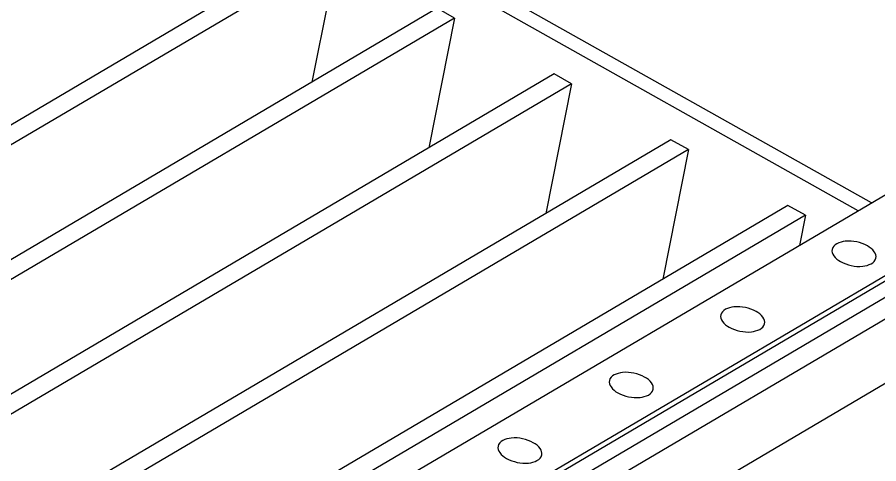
# Model space of a CAD drawing. Header units: inches. Extents: x -8900 to -5053, y -1814 to -15.
# Drawn here: x -8048.2 to -7990.4, y -479.6 to -449.6 of the extents above; entities that cross this region are included whole.
import ezdxf

# ---------------------------------------------------------------- set-up
doc = ezdxf.new("R2010")
doc.units = ezdxf.units.IN
doc.header["$LTSCALE"] = 2
doc.header["$MEASUREMENT"] = 0
doc.layers.add('02___PRT_ALL_AXES', color=7, linetype='Continuous')

msp = doc.modelspace()

# ---------------------------------------------------------------- linework, layer by layer
at = {"color": 7, "linetype": 'Continuous'}
for p, q in [((-7990.888, -462.078), (-8062.68, -421.703)), ((-7991.785, -462.607), (-8062.4, -422.893)), ((-8027.894, -444.593), (-8137.693, -509.33)), ((-8026.717, -445.255), (-8136.516, -509.992)), ((-8026.717, -445.255), (-8028.45, -453.959)), ((-8020.048, -449.006), (-8129.846, -513.743)), ((-8018.871, -449.668), (-8020.048, -449.006)), ((-8018.871, -449.668), (-8128.67, -514.405)), ((-8018.871, -449.668), (-8020.603, -458.372)), ((-7974.882, -452.64), (-8042.25, -492.361)), ((-8012.202, -453.419), (-8122, -518.155)), ((-8011.025, -454.08), (-8012.202, -453.419)), ((-8011.025, -454.08), (-8120.823, -518.817)), ((-8011.025, -454.08), (-8012.757, -462.785)), ((-7970.123, -455.258), (-8037.542, -495.008)), ((-7970.256, -455.701), (-8037.624, -495.421)), ((-7970.502, -456.939), (-8037.87, -496.659)), ((-8004.355, -457.831), (-8114.154, -522.568)), ((-8003.178, -458.493), (-8004.355, -457.831)), ((-7969.636, -457.885), (-8038.199, -498.309)), ((-8003.178, -458.493), (-8112.977, -523.23)), ((-7963.897, -458.818), (-8031.265, -498.538)), ((-8003.178, -458.493), (-8004.911, -467.198)), ((-7996.509, -462.244), (-8106.307, -526.981)), ((-7995.332, -462.906), (-7996.509, -462.244)), ((-7995.332, -462.906), (-8105.13, -527.643)), ((-7995.332, -462.906), (-7995.736, -464.936))]:
    msp.add_line(p, q, dxfattribs=at)
at = {"layer": '02___PRT_ALL_AXES', "color": 7, "linetype": 'Continuous'}
for points, knots in [([(-7991.175, -464.958), (-7991.396, -464.834), (-7991.897, -464.668), (-7992.706, -464.582), (-7993.475, -464.854), (-7993.542, -465.194)], [0, 0, 0, 0, 0.296792, 0.595224, 1, 1, 1, 1]), ([(-7993.542, -465.194), (-7993.571, -465.339), (-7993.438, -465.71), (-7993.145, -465.917), (-7992.968, -466.016)], [0, 0, 0, 0, 0.421571, 1, 1, 1, 1]), ([(-7990.6, -465.78), (-7990.571, -465.636), (-7990.704, -465.265), (-7990.998, -465.058), (-7991.175, -464.958)], [0, 0, 0, 0, 0.421571, 1, 1, 1, 1]), ([(-7992.968, -466.016), (-7992.747, -466.14), (-7992.246, -466.307), (-7991.437, -466.393), (-7990.668, -466.12), (-7990.6, -465.78)], [0, 0, 0, 0, 0.296792, 0.595224, 1, 1, 1, 1]), ([(-7998.647, -469.364), (-7998.869, -469.24), (-7999.369, -469.074), (-8000.179, -468.988), (-8000.947, -469.26), (-8001.015, -469.6)], [0, 0, 0, 0, 0.296792, 0.595224, 1, 1, 1, 1]), ([(-7998.073, -470.186), (-7998.044, -470.041), (-7998.177, -469.67), (-7998.471, -469.464), (-7998.647, -469.364)], [0, 0, 0, 0, 0.421571, 1, 1, 1, 1]), ([(-8001.015, -469.6), (-8001.044, -469.745), (-8000.911, -470.116), (-8000.617, -470.322), (-8000.441, -470.422)], [0, 0, 0, 0, 0.421571, 1, 1, 1, 1]), ([(-8000.441, -470.422), (-8000.219, -470.546), (-7999.718, -470.712), (-7998.909, -470.798), (-7998.141, -470.526), (-7998.073, -470.186)], [0, 0, 0, 0, 0.296792, 0.595224, 1, 1, 1, 1]), ([(-8006.12, -473.77), (-8006.341, -473.646), (-8006.842, -473.479), (-8007.651, -473.393), (-8008.42, -473.666), (-8008.488, -474.006)], [0, 0, 0, 0, 0.296792, 0.595224, 1, 1, 1, 1]), ([(-8008.488, -474.006), (-8008.516, -474.15), (-8008.384, -474.521), (-8008.09, -474.728), (-8007.913, -474.828)], [0, 0, 0, 0, 0.421571, 1, 1, 1, 1]), ([(-8005.545, -474.592), (-8005.517, -474.447), (-8005.649, -474.076), (-8005.943, -473.869), (-8006.12, -473.77)], [0, 0, 0, 0, 0.421571, 1, 1, 1, 1]), ([(-8007.913, -474.828), (-8007.692, -474.952), (-8007.191, -475.118), (-8006.382, -475.204), (-8005.613, -474.932), (-8005.545, -474.592)], [0, 0, 0, 0, 0.296792, 0.595224, 1, 1, 1, 1]), ([(-8013.592, -478.176), (-8013.814, -478.051), (-8014.315, -477.885), (-8015.124, -477.799), (-8015.893, -478.072), (-8015.96, -478.412)], [0, 0, 0, 0, 0.296792, 0.595224, 1, 1, 1, 1]), ([(-8015.96, -478.412), (-8015.989, -478.556), (-8015.856, -478.927), (-8015.562, -479.134), (-8015.386, -479.233)], [0, 0, 0, 0, 0.421571, 1, 1, 1, 1]), ([(-8013.018, -478.998), (-8012.989, -478.853), (-8013.122, -478.482), (-8013.416, -478.275), (-8013.592, -478.176)], [0, 0, 0, 0, 0.421571, 1, 1, 1, 1]), ([(-8015.386, -479.233), (-8015.164, -479.358), (-8014.664, -479.524), (-8013.855, -479.61), (-8013.086, -479.338), (-8013.018, -478.998)], [0, 0, 0, 0, 0.296792, 0.595224, 1, 1, 1, 1])]:
    msp.add_open_spline(points, degree=3, knots=knots, dxfattribs=at)

doc.saveas('drawing.dxf')
